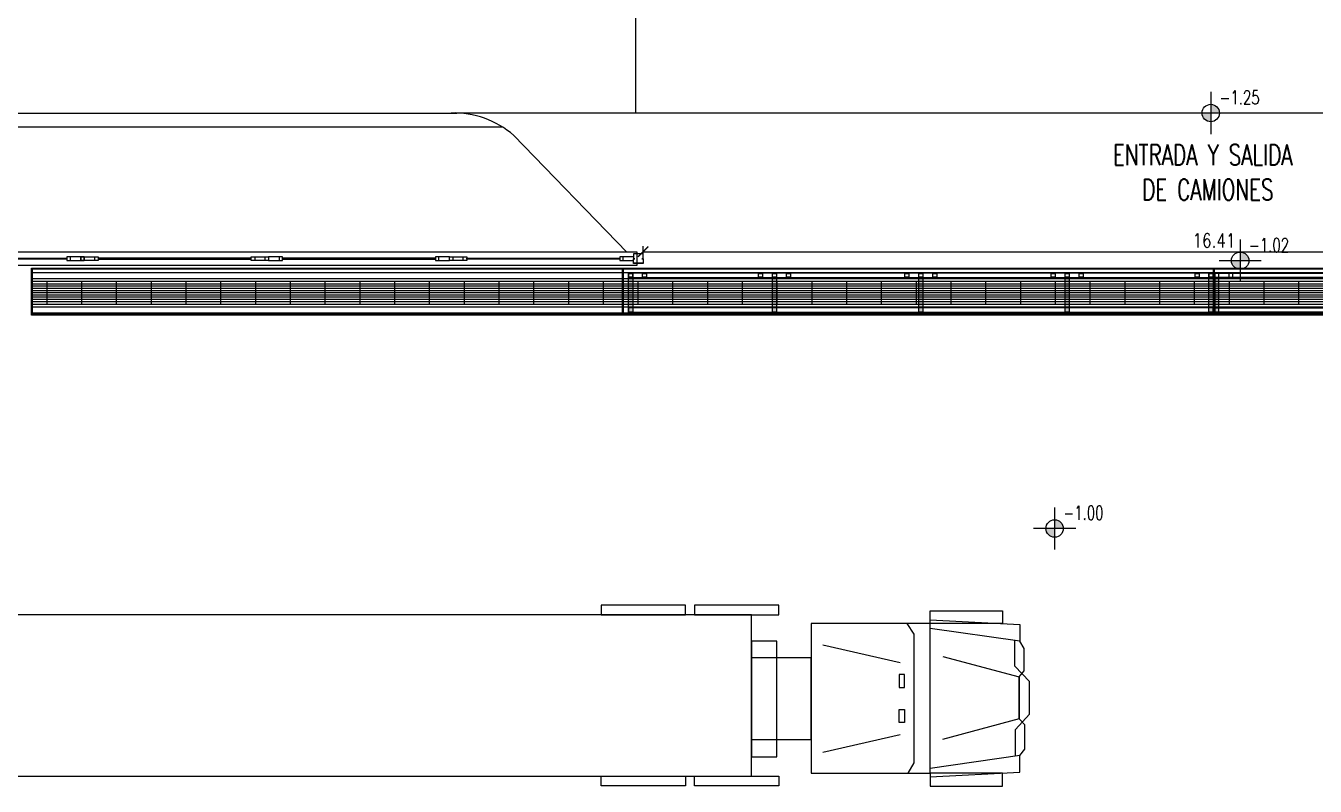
# Model space of a CAD drawing. Header units: millimetres. Extents: x -129 to 3172, y -143 to 919.
# Drawn here: x -20.6 to -2.06, y 34.1 to 45.03 of the extents above; entities that cross this region are included whole.
import ezdxf

# ---------------------------------------------------------------- set-up
doc = ezdxf.new("R2010")
doc.units = ezdxf.units.MM
doc.header["$LTSCALE"] = 0.1
doc.linetypes.add('HIDDEN', pattern=[9.525, 6.35, -3.175])
for name, color, linetype in [('A-NIVEL DE PROYECTO', 1, 'Continuous'), ('A-TXT', 1, 'Continuous'), ('A-VISTAS', 251, 'Continuous'), ('A-VISTAS CERCANAS', 1, 'Continuous'), ('C-METALICA', 8, 'Continuous'), ('E-REJILLAS', 8, 'Continuous'), ('E-VEHICULOS', 8, 'Continuous'), ('MET-COLUMNA METALICA', 3, 'Continuous'), ('RLV-AUXILIARES', 252, 'Continuous'), ('RLV-CORDONES', 2, 'Continuous'), ('zA-COTAS', 1, 'Continuous')]:
    doc.layers.add(name, color=color, linetype=linetype)
doc.styles.add('ROMANS', font='ROMANS.SHX', dxfattribs={"width": 0.8, "height": 0.2})
doc.styles.get("Standard").update_dxf_attribs({"font": 'arial.ttf'})
doc.styles.add('VAUX', font='romans.shx', dxfattribs={"width": 0.85})
doc.dimstyles.new('COTA 1-125', dxfattribs={"dimtxt": 0.2, "dimasz": 0.15, "dimexe": 0.08, "dimexo": 0.08, "dimgap": 0.06, "dimtad": 1, "dimzin": 0, "dimdsep": 46, "dimtxsty": 'ROMANS', "dimblk": 'ARCHTICK', "dimcen": 0, "dimclrd": 256, "dimclre": 8, "dimclrt": 3, "dimadec": 0, "dimazin": 0, "dimtfac": 1, "dimtofl": 0, "dimtmove": 0, "dimatfit": 3, "dimldrblk": 'ARCHTICK', "dimfxl": 1, "dimtolj": 1, "dimtzin": 0, "dimlwd": -1, "dimlwe": -1, "dimarcsym": 0})
pattern_1 = [(0, (3.479, -383.36), (0, 6.985), [5.08, -1.905]), (90, (3.479, -383.36), (-6.985, 4e-16), [5.08, -1.905])]

# ---------------------------------------------------------------- blocks, each defined once
blk = doc.blocks.new('_ARCHTICK')
at = {"color": 0, "linetype": 'ByBlock', "const_width": 0.15}
blk.add_lwpolyline([(-0.5, -0.5), (0.5, 0.5)], dxfattribs=at)
blk = doc.blocks.new('*D511')
at = {"layer": 'Defpoints', "color": 0, "transparency": 16777216}
for p in [(4.693, 41.783), (-11.721, 41.648, -0.001), (4.693, 41.648, -0.001)]:
    blk.add_point(p, dxfattribs=at)
at = {"layer": 'zA-COTAS', "color": 8, "linetype": 'HIDDEN', "transparency": 16777216}
for p, q in [((-11.721, 41.728), (-11.721, 41.863)), ((4.693, 41.728), (4.693, 41.863))]:
    blk.add_line(p, q, dxfattribs=at)
at = {"layer": 'zA-COTAS', "transparency": 16777216}
blk.add_line((-11.721, 41.783), (4.693, 41.783), dxfattribs=at)
at = {"layer": 'zA-COTAS', "transparency": 16777216, "xscale": 0.15, "yscale": 0.15, "zscale": 0.15, "rotation": 180}
blk.add_blockref('_ARCHTICK', (-11.721, 41.783), dxfattribs=at)
at = {"layer": 'zA-COTAS', "transparency": 16777216, "xscale": 0.15, "yscale": 0.15, "zscale": 0.15}
blk.add_blockref('_ARCHTICK', (4.693, 41.783), dxfattribs=at)
at = {"layer": 'zA-COTAS', "color": 3, "transparency": 16777216, "insert": (-3.514, 41.943), "char_height": 0.2, "attachment_point": 5, "style": 'ROMANS'}
blk.add_mtext('\\A1;16.41', dxfattribs=at)
blk = doc.blocks.new('y')
h = blk.add_hatch(color=2)
h.dxf.hatch_style = 1
h.paths.add_polyline_path([(0.22, 0.099, -0.414214), (0.515, -0.196), (0.22, -0.196)])
h.paths.add_polyline_path([(-0.073, -0.224), (0.22, -0.224), (0.22, -0.491, -0.386785)])
h.paths.add_polyline_path([(-0.075, -0.196), (0.22, -0.196), (0.22, -0.224), (-0.073, -0.224, -0.023641)])
at = {"color": 2}
for p, q in [((0.22, 0.52), (0.22, -0.912)), ((0.936, -0.196), (-0.496, -0.196))]:
    blk.add_line(p, q, dxfattribs=at)
blk.add_circle((0.22, -0.196), 0.295, dxfattribs=at)
at = {"style": 'VAUX'}
blk.add_attdef('+99.50', (0.499, 0.098), '', height=0.433, dxfattribs=at)
blk = doc.blocks.new('Guia y reja de porton')
at = {"layer": 'A-VISTAS'}
for p, q in [((-3.995, 0.613), (4.485, 0.613)), ((-3.995, 0.528), (4.485, 0.528)), ((-3.995, 0.117), (4.485, 0.117)), ((-3.995, 0.032), (4.485, 0.032))]:
    blk.add_line(p, q, dxfattribs=at)
for points in [[(-4.005, 0.673), (4.495, 0.673), (4.495, 0), (-4.005, 0)], [(-3.995, 0.663), (4.485, 0.663), (4.485, 0.01), (-3.995, 0.01)]]:
    blk.add_lwpolyline(points, close=True, dxfattribs=at)
at = {"layer": 'E-REJILLAS'}
for p, q in [((-3.995, 0.488), (4.485, 0.488)), ((-3.995, 0.449), (4.485, 0.449)), ((-3.995, 0.418), (4.485, 0.418)), ((-3.995, 0.386), (4.485, 0.386)), ((-3.788, 0.488), (-3.788, 0.157)), ((-3.288, 0.488), (-3.288, 0.157)), ((-2.788, 0.488), (-2.788, 0.157)), ((-2.288, 0.488), (-2.288, 0.157)), ((-1.788, 0.488), (-1.788, 0.157)), ((-1.288, 0.488), (-1.288, 0.157)), ((-0.788, 0.488), (-0.788, 0.157)), ((-0.288, 0.488), (-0.288, 0.157)), ((0.212, 0.488), (0.212, 0.157)), ((0.712, 0.488), (0.712, 0.157)), ((1.212, 0.488), (1.212, 0.157)), ((1.712, 0.488), (1.712, 0.157)), ((2.212, 0.488), (2.212, 0.157)), ((2.712, 0.488), (2.712, 0.157)), ((3.212, 0.488), (3.212, 0.157)), ((3.712, 0.488), (3.712, 0.157)), ((4.212, 0.488), (4.212, 0.157)), ((-3.995, 0.354), (4.485, 0.354)), ((-3.995, 0.323), (4.485, 0.323)), ((-3.995, 0.291), (4.485, 0.291)), ((-3.995, 0.26), (4.485, 0.26)), ((-3.995, 0.228), (4.485, 0.228)), ((-3.995, 0.196), (4.485, 0.196)), ((-3.995, 0.157), (4.485, 0.157))]:
    blk.add_line(p, q, dxfattribs=at)
blk = doc.blocks.new('camion')
at = {"layer": 'E-VEHICULOS'}
for points in [[(1.258, -1.035), (-1.062, -1.035), (-1.062, -15.535), (1.258, -15.535)], [(-1.202, -1.595), (-1.062, -1.595), (-1.062, -2.809), (-1.202, -2.809)], [(1.398, -1.595), (1.258, -1.595), (1.258, -2.809), (1.398, -2.809)], [(-1.202, -2.934), (-1.062, -2.934), (-1.062, -4.147), (-1.202, -4.147)], [(1.398, -2.934), (1.258, -2.934), (1.258, -4.147), (1.398, -4.147)], [(-1.202, -13.376), (-1.062, -13.376), (-1.062, -14.59), (-1.202, -14.59)], [(1.398, -13.376), (1.258, -13.376), (1.258, -14.59), (1.398, -14.59)], [(-1.202, -14.715), (-1.062, -14.715), (-1.062, -15.928), (-1.202, -15.928)], [(1.398, -14.715), (1.258, -14.715), (1.258, -15.928), (1.398, -15.928)], [(0.88, -15.535), (-0.784, -15.535), (-0.784, -15.901), (0.88, -15.901)], [(0.64, -15.535), (-0.537, -15.535), (-0.537, -16.394), (0.64, -16.394)], [(1.133, -16.394), (-1.021, -16.394), (-1.021, -18.106), (1.133, -18.106)], [(-0.29, -17.66), (-0.103, -17.66), (-0.103, -17.738), (-0.29, -17.738)], [(0.401, -17.66), (0.214, -17.66), (0.214, -17.738), (0.401, -17.738)], [(-1.021, -18.106), (-1.207, -18.106), (-1.207, -19.146), (-1.021, -19.146)], [(1.133, -18.106), (1.318, -18.106), (1.318, -19.146), (1.133, -19.146)]]:
    blk.add_lwpolyline(points, close=True, dxfattribs=at)
for points in [[(-0.717, -16.564), (-0.462, -17.676)], [(0.828, -16.564), (0.573, -17.676)], [(1.133, -17.772), (0.978, -17.873), (-0.872, -17.873), (-1.021, -17.785)], [(-1.073, -18.106), (-1.006, -19.397), (-0.767, -19.397), (-0.95, -18.106)], [(1.184, -18.106), (1.117, -19.397), (0.878, -19.397), (1.061, -18.106)], [(0.658, -18.289), (0.365, -19.385), (-0.238, -19.385), (-0.536, -18.283)], [(-0.776, -19.332), (-0.391, -19.332), (-0.172, -19.535), (0.297, -19.535), (0.521, -19.321), (0.889, -19.321)], [(-0.767, -19.397), (-0.676, -19.469), (-0.325, -19.469), (-0.238, -19.385), (0.365, -19.385), (0.452, -19.459), (0.774, -19.459), (0.878, -19.397)]]:
    blk.add_lwpolyline(points, dxfattribs=at)
blk = doc.blocks.new('Porton corrodizo PLT')
at = {"layer": 'C-METALICA'}
h = blk.add_hatch(dxfattribs=at)
h.set_pattern_fill('ANGLE', color=255)
h.set_pattern_definition([(0, (3.479, -382.86), (0, 6.985), [5.08, -1.905]), (90, (3.479, -382.86), (-6.985, 4e-16), [5.08, -1.905])])
h.paths.add_polyline_path([(0.005, 0.954), (-8.402, 0.954), (-8.402, 0.894), (0.005, 0.894)])
h = blk.add_hatch(dxfattribs=at)
h.set_pattern_fill('ANGLE', color=253)
h.set_pattern_definition(pattern_1)
h.paths.add_polyline_path([(-8.4, 0.896), (-8.4, 0.952), (-8.344, 0.952), (-8.344, 0.896)])
h = blk.add_hatch(dxfattribs=at)
h.set_pattern_fill('ANGLE', color=253)
h.set_pattern_definition([(0, (3.68, -383.36), (0, 6.985), [5.08, -1.905]), (90, (3.68, -383.36), (-6.985, 4e-16), [5.08, -1.905])])
h.paths.add_polyline_path([(-8.199, 0.896), (-8.199, 0.952), (-8.143, 0.952), (-8.143, 0.896)])
h = blk.add_hatch(dxfattribs=at)
h.set_pattern_fill('ANGLE', color=253)
h.set_pattern_definition([(0, (5.348, -383.36), (0, 6.985), [5.08, -1.905]), (90, (5.348, -383.36), (-6.985, 4e-16), [5.08, -1.905])])
h.paths.add_polyline_path([(-6.531, 0.896), (-6.531, 0.952), (-6.475, 0.952), (-6.475, 0.896)])
h = blk.add_hatch(dxfattribs=at)
h.set_pattern_fill('ANGLE', color=253)
h.set_pattern_definition([(0, (5.549, -383.36), (0, 6.985), [5.08, -1.905]), (90, (5.549, -383.36), (-6.985, 4e-16), [5.08, -1.905])])
h.paths.add_polyline_path([(-6.33, 0.896), (-6.33, 0.952), (-6.274, 0.952), (-6.274, 0.896)])
h = blk.add_hatch(dxfattribs=at)
h.set_pattern_fill('ANGLE', color=253)
h.set_pattern_definition([(0, (5.75, -383.36), (0, 6.985), [5.08, -1.905]), (90, (5.75, -383.36), (-6.985, 4e-16), [5.08, -1.905])])
h.paths.add_polyline_path([(-6.129, 0.896), (-6.129, 0.952), (-6.073, 0.952), (-6.073, 0.896)])
h = blk.add_hatch(dxfattribs=at)
h.set_pattern_fill('ANGLE', color=253)
h.set_pattern_definition([(0, (7.452, -383.36), (0, 6.985), [5.08, -1.905]), (90, (7.452, -383.36), (-6.985, 4e-16), [5.08, -1.905])])
h.paths.add_polyline_path([(-4.428, 0.896), (-4.428, 0.952), (-4.372, 0.952), (-4.372, 0.896)])
h = blk.add_hatch(dxfattribs=at)
h.set_pattern_fill('ANGLE', color=253)
h.set_pattern_definition([(0, (7.653, -383.36), (0, 6.985), [5.08, -1.905]), (90, (7.653, -383.36), (-6.985, 4e-16), [5.08, -1.905])])
h.paths.add_polyline_path([(-4.227, 0.896), (-4.227, 0.952), (-4.171, 0.952), (-4.171, 0.896)])
h = blk.add_hatch(dxfattribs=at)
h.set_pattern_fill('ANGLE', color=253)
h.set_pattern_definition([(0, (7.8536, -383.36), (0, 6.985), [5.08, -1.905]), (90, (7.8536, -383.36), (-6.985, 4e-16), [5.08, -1.905])])
h.paths.add_polyline_path([(-4.026, 0.896), (-4.026, 0.952), (-3.97, 0.952), (-3.97, 0.896)])
h = blk.add_hatch(dxfattribs=at)
h.set_pattern_fill('ANGLE', color=253)
h.set_pattern_definition([(0, (9.555, -383.36), (0, 6.985), [5.08, -1.905]), (90, (9.555, -383.36), (-6.985, 4e-16), [5.08, -1.905])])
h.paths.add_polyline_path([(-2.324, 0.896), (-2.324, 0.952), (-2.268, 0.952), (-2.268, 0.896)])
h = blk.add_hatch(dxfattribs=at)
h.set_pattern_fill('ANGLE', color=253)
h.set_pattern_definition([(0, (9.756, -383.36), (0, 6.985), [5.08, -1.905]), (90, (9.756, -383.36), (-6.985, 4e-16), [5.08, -1.905])])
h.paths.add_polyline_path([(-2.123, 0.896), (-2.123, 0.952), (-2.067, 0.952), (-2.067, 0.896)])
h = blk.add_hatch(dxfattribs=at)
h.set_pattern_fill('ANGLE', color=253)
h.set_pattern_definition([(0, (9.957, -383.36), (0, 6.985), [5.08, -1.905]), (90, (9.957, -383.36), (-6.985, 4e-16), [5.08, -1.905])])
h.paths.add_polyline_path([(-1.922, 0.896), (-1.922, 0.952), (-1.866, 0.952), (-1.866, 0.896)])
h = blk.add_hatch(dxfattribs=at)
h.set_pattern_fill('ANGLE', color=253)
h.set_pattern_definition([(0, (11.625, -383.36), (0, 6.985), [5.08, -1.905]), (90, (11.625, -383.36), (-6.985, 4e-16), [5.08, -1.905])])
h.paths.add_polyline_path([(-0.254, 0.896), (-0.254, 0.952), (-0.198, 0.952), (-0.198, 0.896)])
h = blk.add_hatch(dxfattribs=at)
h.set_pattern_fill('ANGLE', color=253)
h.set_pattern_definition([(0, (11.826, -383.36), (0, 6.985), [5.08, -1.905]), (90, (11.826, -383.36), (-6.985, 4e-16), [5.08, -1.905])])
h.paths.add_polyline_path([(-0.053, 0.896), (-0.053, 0.952), (0.003, 0.952), (0.003, 0.896)])
h = blk.add_hatch(color=255, dxfattribs=at)
h.dxf.hatch_style = 1
h.paths.add_polyline_path([(-8.402, 0.894), (-8.342, 0.894), (-8.342, 0.394), (-8.402, 0.394)])
h = blk.add_hatch(color=255, dxfattribs=at)
h.dxf.hatch_style = 1
h.paths.add_polyline_path([(-6.332, 0.894), (-6.272, 0.894), (-6.272, 0.394), (-6.332, 0.394)])
h = blk.add_hatch(color=255, dxfattribs=at)
h.dxf.hatch_style = 1
h.paths.add_polyline_path([(-4.229, 0.894), (-4.169, 0.894), (-4.169, 0.394), (-4.229, 0.394)])
h = blk.add_hatch(color=255, dxfattribs=at)
h.dxf.hatch_style = 1
h.paths.add_polyline_path([(-2.125, 0.894), (-2.065, 0.894), (-2.065, 0.394), (-2.125, 0.394)])
h = blk.add_hatch(color=255, dxfattribs=at)
h.dxf.hatch_style = 1
h.paths.add_polyline_path([(-0.055, 0.894), (0.005, 0.894), (0.005, 0.394), (-0.055, 0.394)])
h = blk.add_hatch(dxfattribs=at)
h.set_pattern_fill('ANGLE', color=255)
h.set_pattern_definition(pattern_1)
h.paths.add_polyline_path([(0.005, 0.454), (-8.402, 0.454), (-8.402, 0.394), (0.005, 0.394)])
at = {"layer": 'A-VISTAS CERCANAS', "elevation": 0.008}
for points in [[(-6.332, 0.894), (-6.272, 0.894), (-6.272, 0.454), (-6.332, 0.454)], [(-4.229, 0.894), (-4.169, 0.894), (-4.169, 0.454), (-4.229, 0.454)], [(-4.229, 0.894), (-4.169, 0.894), (-4.169, 0.454), (-4.229, 0.454)], [(-2.125, 0.894), (-2.065, 0.894), (-2.065, 0.454), (-2.125, 0.454)], [(-2.125, 0.894), (-2.065, 0.894), (-2.065, 0.454), (-2.125, 0.454)]]:
    blk.add_lwpolyline(points, close=True, dxfattribs=at)
at = {"layer": 'C-METALICA', "elevation": 0.008}
for points in [[(0.005, 0.954), (-8.402, 0.954), (-8.402, 0.894), (0.005, 0.894)], [(-8.402, 0.894), (-8.402, 0.954), (-8.342, 0.954), (-8.342, 0.894)], [(-8.4, 0.896), (-8.4, 0.952), (-8.344, 0.952), (-8.344, 0.896)], [(-8.201, 0.894), (-8.201, 0.954), (-8.141, 0.954), (-8.141, 0.894)], [(-8.199, 0.896), (-8.199, 0.952), (-8.143, 0.952), (-8.143, 0.896)], [(-6.533, 0.894), (-6.533, 0.954), (-6.473, 0.954), (-6.473, 0.894)], [(-6.531, 0.896), (-6.531, 0.952), (-6.475, 0.952), (-6.475, 0.896)], [(-6.332, 0.894), (-6.332, 0.954), (-6.272, 0.954), (-6.272, 0.894)], [(-6.33, 0.896), (-6.33, 0.952), (-6.274, 0.952), (-6.274, 0.896)], [(-6.131, 0.894), (-6.131, 0.954), (-6.071, 0.954), (-6.071, 0.894)], [(-6.129, 0.896), (-6.129, 0.952), (-6.073, 0.952), (-6.073, 0.896)], [(-4.43, 0.894), (-4.43, 0.954), (-4.37, 0.954), (-4.37, 0.894)], [(-4.428, 0.896), (-4.428, 0.952), (-4.372, 0.952), (-4.372, 0.896)], [(-4.229, 0.894), (-4.229, 0.954), (-4.169, 0.954), (-4.169, 0.894)], [(-4.227, 0.896), (-4.227, 0.952), (-4.171, 0.952), (-4.171, 0.896)], [(-4.028, 0.894), (-4.028, 0.954), (-3.968, 0.954), (-3.968, 0.894)], [(-4.026, 0.896), (-4.026, 0.952), (-3.97, 0.952), (-3.97, 0.896)], [(-2.326, 0.894), (-2.326, 0.954), (-2.266, 0.954), (-2.266, 0.894)], [(-2.324, 0.896), (-2.324, 0.952), (-2.268, 0.952), (-2.268, 0.896)], [(-2.125, 0.894), (-2.125, 0.954), (-2.065, 0.954), (-2.065, 0.894)], [(-2.123, 0.896), (-2.123, 0.952), (-2.067, 0.952), (-2.067, 0.896)], [(-1.924, 0.894), (-1.924, 0.954), (-1.864, 0.954), (-1.864, 0.894)], [(-1.922, 0.896), (-1.922, 0.952), (-1.866, 0.952), (-1.866, 0.896)], [(-0.256, 0.894), (-0.256, 0.954), (-0.196, 0.954), (-0.196, 0.894)], [(-0.254, 0.896), (-0.254, 0.952), (-0.198, 0.952), (-0.198, 0.896)], [(-0.055, 0.894), (-0.055, 0.954), (0.005, 0.954), (0.005, 0.894)], [(-0.053, 0.896), (-0.053, 0.952), (0.003, 0.952), (0.003, 0.896)], [(-8.402, 0.894), (-8.342, 0.894), (-8.342, 0.394), (-8.402, 0.394)], [(-6.332, 0.894), (-6.272, 0.894), (-6.272, 0.394), (-6.332, 0.394)], [(-4.229, 0.894), (-4.169, 0.894), (-4.169, 0.394), (-4.229, 0.394)], [(-2.125, 0.894), (-2.065, 0.894), (-2.065, 0.394), (-2.125, 0.394)], [(-0.055, 0.894), (0.005, 0.894), (0.005, 0.394), (-0.055, 0.394)], [(0.005, 0.454), (-8.402, 0.454), (-8.402, 0.394), (0.005, 0.394)]]:
    blk.add_lwpolyline(points, close=True, dxfattribs=at)

msp = doc.modelspace()

# ---------------------------------------------------------------- linework, layer by layer
at = {"layer": 'A-VISTAS', "elevation": -0.001}
msp.add_lwpolyline([(-20.993, 41.588), (-11.808, 41.588), (-11.808, 41.778), (-20.993, 41.778)], dxfattribs=at)
at = {"layer": 'C-METALICA'}
for p, q in [((-19.807, 41.708, 0.002), (-19.957, 41.708, 0.002)), ((-19.957, 41.658, 0.002), (-19.807, 41.658, 0.002)), ((-19.757, 41.708, 0.002), (-19.607, 41.708, 0.002)), ((-19.607, 41.658, 0.002), (-19.757, 41.658, 0.002)), ((-17.307, 41.708, 0.002), (-17.157, 41.708, 0.002)), ((-17.157, 41.658, 0.002), (-17.307, 41.658, 0.002)), ((-16.957, 41.708, 0.002), (-17.107, 41.708, 0.002)), ((-17.107, 41.658, 0.002), (-16.957, 41.658, 0.002)), ((-14.508, 41.708, -0.001), (-14.658, 41.708, -0.001)), ((-14.658, 41.658, -0.001), (-14.508, 41.658, -0.001)), ((-14.458, 41.708, -0.001), (-14.308, 41.708, -0.001)), ((-14.308, 41.658, -0.001), (-14.458, 41.658, -0.001)), ((-11.858, 41.708, -0.001), (-12.008, 41.708, -0.001)), ((-12.008, 41.658, -0.001), (-11.858, 41.658, -0.001))]:
    msp.add_line(p, q, dxfattribs=at)
for points, elevation in [([(-20.007, 41.678), (-20.743, 41.678), (-20.743, 41.688), (-20.007, 41.688)], 0.002), ([(-19.957, 41.708), (-20.007, 41.708), (-20.007, 41.658), (-19.957, 41.658)], 0.002), ([(-19.807, 41.708), (-19.757, 41.708), (-19.757, 41.658), (-19.807, 41.658)], 0.002), ([(-19.757, 41.708), (-19.807, 41.708), (-19.807, 41.658), (-19.757, 41.658)], 0.002), ([(-19.607, 41.708), (-19.557, 41.708), (-19.557, 41.658), (-19.607, 41.658)], 0.002), ([(-19.557, 41.678), (-17.357, 41.678), (-17.357, 41.688), (-19.557, 41.688)], 0.002), ([(-17.357, 41.708), (-17.307, 41.708), (-17.307, 41.658), (-17.357, 41.658)], 0.002), ([(-17.157, 41.708), (-17.107, 41.708), (-17.107, 41.658), (-17.157, 41.658)], 0.002), ([(-16.907, 41.708), (-16.957, 41.708), (-16.957, 41.658), (-16.907, 41.658)], 0.002), ([(-16.907, 41.678), (-14.708, 41.678), (-14.708, 41.688), (-16.907, 41.688)], 0.002), ([(-14.658, 41.708), (-14.708, 41.708), (-14.708, 41.658), (-14.658, 41.658)], -0.001), ([(-14.508, 41.708), (-14.458, 41.708), (-14.458, 41.658), (-14.508, 41.658)], -0.001), ([(-14.308, 41.708), (-14.258, 41.708), (-14.258, 41.658), (-14.308, 41.658)], -0.001), ([(-12.058, 41.678), (-14.258, 41.678), (-14.258, 41.688), (-12.058, 41.688)], -0.001), ([(-12.008, 41.708), (-12.058, 41.708), (-12.058, 41.658), (-12.008, 41.658)], -0.001)]:
    msp.add_lwpolyline(points, close=True, dxfattribs=dict(at, elevation=elevation))
at = {"layer": 'MET-COLUMNA METALICA', "elevation": -0.001}
for points in [[(-11.74, 41.683), (-11.724, 41.683, 0.414214), (-11.721, 41.686), (-11.721, 41.75, 0.414214), (-11.724, 41.753), (-11.858, 41.753, 0.414214), (-11.861, 41.75), (-11.861, 41.686, 0.414214), (-11.858, 41.683), (-11.841, 41.683)], [(-11.74, 41.683), (-11.724, 41.683, 0.414214), (-11.721, 41.686), (-11.721, 41.75, 0.414214), (-11.724, 41.753), (-11.858, 41.753, 0.414214), (-11.861, 41.75), (-11.861, 41.686, 0.414214), (-11.858, 41.683), (-11.841, 41.683)], [(-11.74, 41.686), (-11.724, 41.686, 0.414214), (-11.723, 41.686), (-11.723, 41.75, 0.414214), (-11.724, 41.751), (-11.858, 41.751, 0.414214), (-11.858, 41.75), (-11.858, 41.686, 0.414214), (-11.858, 41.686), (-11.841, 41.686)], [(-11.74, 41.686), (-11.724, 41.686, 0.414214), (-11.723, 41.686), (-11.723, 41.75, 0.414214), (-11.724, 41.751), (-11.858, 41.751, 0.414214), (-11.858, 41.75), (-11.858, 41.686, 0.414214), (-11.858, 41.686), (-11.841, 41.686)], [(-11.74, 41.683), (-11.724, 41.683, -0.414214), (-11.721, 41.68), (-11.721, 41.616, -0.414214), (-11.724, 41.613), (-11.858, 41.613, -0.414214), (-11.861, 41.616), (-11.861, 41.68, -0.414214), (-11.858, 41.683), (-11.841, 41.683)], [(-11.74, 41.681), (-11.724, 41.681, -0.414214), (-11.723, 41.68), (-11.723, 41.616, -0.414214), (-11.724, 41.616), (-11.858, 41.616, -0.414214), (-11.858, 41.616), (-11.858, 41.68, -0.414214), (-11.858, 41.681), (-11.841, 41.681)], [(-11.74, 41.681), (-11.724, 41.681, -0.414214), (-11.723, 41.68), (-11.723, 41.616, -0.414214), (-11.724, 41.616), (-11.858, 41.616, -0.414214), (-11.858, 41.616), (-11.858, 41.68, -0.414214), (-11.858, 41.681), (-11.841, 41.681)]]:
    msp.add_lwpolyline(points, format="xyb", dxfattribs=at)
at = {"layer": 'RLV-AUXILIARES'}
msp.add_line((-11.831, 50.778, 0), (-11.831, 43.778, 0), dxfattribs=at)
at = {"layer": 'RLV-CORDONES', "color": 253}
for p, q in [((7.455, 43.778, 0), (-14.398, 43.778, 0)), ((-11.955, 41.778, 0), (-13.583, 43.456, 0))]:
    msp.add_line(p, q, dxfattribs=at)
at = {"layer": 'RLV-CORDONES', "elevation": 0}
msp.add_lwpolyline([(-55.625, 43.778), (-14.398, 43.778)], dxfattribs=at)
at = {"layer": 'RLV-CORDONES', "color": 253, "elevation": 0}
msp.add_lwpolyline([(-13.583, 43.456, 0.190607), (-14.484, 43.778, 0.357738)], format="xyb", dxfattribs=at)
msp.add_lwpolyline([(-55.625, 43.578), (-13.747, 43.578)], dxfattribs=at)

# ---------------------------------------------------------------- block references
for name, p in [('Guia y reja de porton', (-16.509, 40.872, 0)), ('Guia y reja de porton', (-8.009, 40.872, 0)), ('Guia y reja de porton', (0.491, 40.872, 0)), ('Porton corrodizo PLT', (-3.53, 40.52))]:
    msp.add_blockref(name, p)
at = {"xscale": -1}
msp.add_blockref('Porton corrodizo PLT', (-3.498, 40.52), dxfattribs=at)
at = {"color": 0, "rotation": 90}
msp.add_blockref('camion', (-25.7, 35.302, 0.017), dxfattribs=at)
at = {"layer": 'A-NIVEL DE PROYECTO'}
ref = msp.add_blockref('y', (-3.653, 43.861, 0), dxfattribs=dict(at, xscale=0.4238286602019429, yscale=0.4238286602019429, zscale=0.4238286602019429))
ref.add_attrib('+99.50', '-1.25', (-3.433, 43.903, 0), dxfattribs={"layer": '0', "height": 0.2, "style": 'VAUX', "width": 0.7})
ref = msp.add_blockref('y', (-3.23, 41.737, 0), dxfattribs=dict(at, xscale=0.4238286602019429, yscale=0.4238286602019429, zscale=0.4238286602019429))
ref.add_attrib('+99.50', '-1.02', (-3.01, 41.778, 0), dxfattribs={"layer": '0', "height": 0.2, "style": 'VAUX', "width": 0.7})
ref = msp.add_blockref('y', (-5.898, 37.885, 0), dxfattribs=dict(at, xscale=0.4238286602019429, yscale=0.4238286602019429, zscale=0.4238286602019429))
ref.add_attrib('+99.50', '-1.00', (-5.678, 37.927, 0), dxfattribs={"layer": '0', "height": 0.2, "style": 'VAUX', "width": 0.7})

# ---------------------------------------------------------------- texts
at = {"layer": 'A-TXT', "insert": (-6.014, 43.326), "char_height": 0.3, "attachment_point": 1}
msp.add_mtext_dynamic_manual_height_columns('\\pi1.04694;{\\Fromans|c0;\\W0.7;ENTRADA Y SALIDA\\P\\pi1.46694;DE CAMIONES}', width=5.01388, gutter_width=12.5, heights=[0], dxfattribs=at)

# ---------------------------------------------------------------- dimensions: what is measured, and where the dimension line sits
at = {"layer": 'zA-COTAS'}
dim = msp.add_linear_dim(base=(4.693, 41.783), p1=(-11.721, 41.648, -0.001), p2=(4.693, 41.648, -0.001), dimstyle='COTA 1-125', dxfattribs=at)
dim.commit()
dim.dimension.update_dxf_attribs({"geometry": '*D511', "text_midpoint": (-3.514, 41.943)})

doc.saveas('drawing.dxf')
